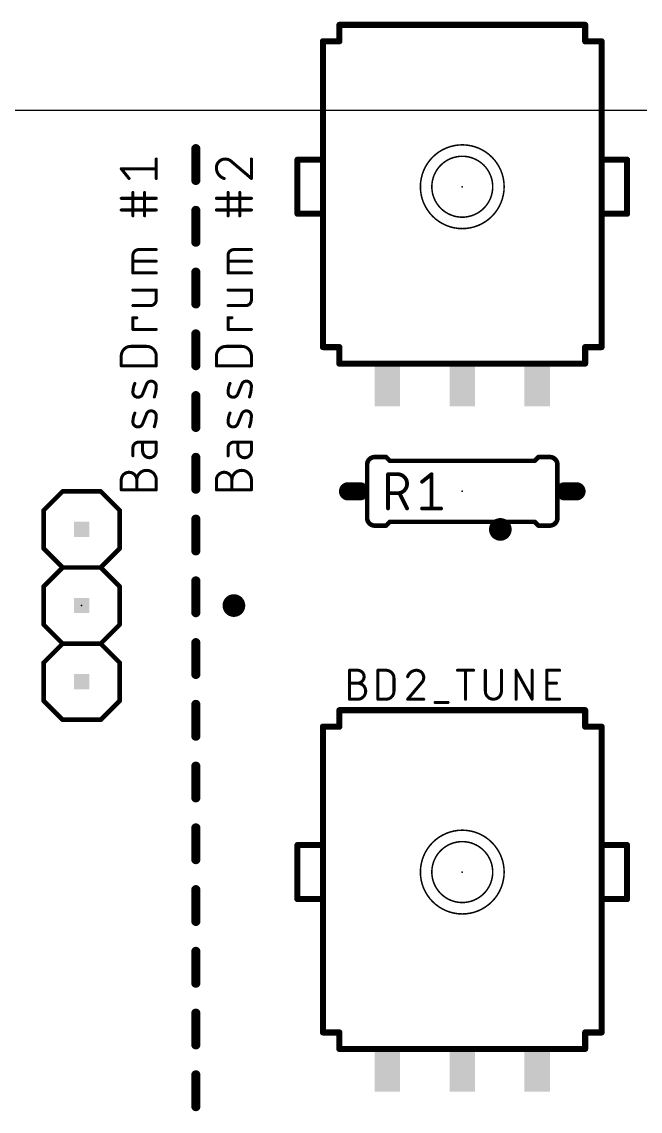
# Model space of a CAD drawing. Extents: x 0 to 81, y 0 to 102.
# Drawn here: x 20.86 to 41.5, y 65.68 to 102.02 of the extents above; entities that cross this region are included whole.
import ezdxf

# ---------------------------------------------------------------- set-up
doc = ezdxf.new("R2010")
doc.units = 0
for name, color, linetype in [('18', 110, 'CONTINUOUS'), ('20', 31, 'CONTINUOUS'), ('21', 253, 'CONTINUOUS'), ('23', 53, 'CONTINUOUS'), ('25', 253, 'CONTINUOUS'), ('51', 253, 'CONTINUOUS')]:
    doc.layers.add(name, color=color, linetype=linetype)

# ---------------------------------------------------------------- blocks, each defined once
blk = doc.blocks.new('RECT')
blk.add_solid([(-0.5, -0.5), (0.5, -0.5), (-0.5, 0.5), (0.5, 0.5)])
blk = doc.blocks.new('ROUNDV')
at = {"const_width": 0.5}
blk.add_lwpolyline([(0, -0.25, 1), (0, 0.25, 1), (0, -0.25)], format="xyb", dxfattribs=at)

msp = doc.modelspace()

# ---------------------------------------------------------------- linework, layer by layer
at = {"layer": '20'}
msp.add_line((81.28, 99.06), (0, 99.06), dxfattribs=at)
at = {"layer": '21'}
for points, const_width in [([(31.46, 101.92), (39.66, 101.92)], 0.2032), ([(31.46, 101.92), (31.46, 101.37)], 0.2032), ([(39.66, 101.37), (39.66, 101.92)], 0.2032), ([(31.46, 101.37), (30.91, 101.37)], 0.2032), ([(30.91, 99.17), (30.91, 101.37)], 0.2032), ([(40.21, 101.37), (39.66, 101.37)], 0.2032), ([(40.21, 101.37), (40.21, 99.17)], 0.2032), ([(30.91, 91.17), (30.91, 94.37)], 0.2032), ([(40.21, 94.37), (40.21, 91.17)], 0.2032), ([(30.91, 91.17), (31.46, 91.17)], 0.2032), ([(31.46, 91.17), (31.46, 90.62)], 0.2032), ([(39.66, 91.17), (40.21, 91.17)], 0.2032), ([(39.66, 90.62), (39.66, 91.17)], 0.2032), ([(39.66, 90.62), (31.46, 90.62)], 0.2032), ([(32.639, 87.503), (33.02, 87.503)], 0.1524), ([(33.147, 87.376), (33.02, 87.503)], 0.1524), ([(37.973, 87.376), (38.1, 87.503)], 0.1524), ([(38.481, 87.503), (38.1, 87.503)], 0.1524), ([(33.147, 87.376), (37.973, 87.376)], 0.1524), ([(21.59, 85.725), (22.225, 86.36)], 0.1524), ([(22.225, 86.36), (23.495, 86.36)], 0.1524), ([(23.495, 86.36), (24.13, 85.725)], 0.1524), ([(21.59, 84.455), (21.59, 85.725)], 0.1524), ([(24.13, 85.725), (24.13, 84.455)], 0.1524), ([(33.147, 85.344), (33.02, 85.217)], 0.1524), ([(33.147, 85.344), (37.973, 85.344)], 0.1524), ([(37.973, 85.344), (38.1, 85.217)], 0.1524), ([(32.639, 85.217), (33.02, 85.217)], 0.1524), ([(38.481, 85.217), (38.1, 85.217)], 0.1524), ([(22.225, 83.82), (21.59, 84.455)], 0.1524), ([(24.13, 84.455), (23.495, 83.82)], 0.1524), ([(21.59, 83.185), (22.225, 83.82)], 0.1524), ([(22.225, 83.82), (23.495, 83.82)], 0.1524), ([(23.495, 83.82), (24.13, 83.185)], 0.1524), ([(21.59, 81.915), (21.59, 83.185)], 0.1524), ([(24.13, 83.185), (24.13, 81.915)], 0.1524), ([(22.225, 81.28), (21.59, 81.915)], 0.1524), ([(24.13, 81.915), (23.495, 81.28)], 0.1524), ([(21.59, 80.645), (22.225, 81.28)], 0.1524), ([(22.225, 81.28), (23.495, 81.28)], 0.1524), ([(23.495, 81.28), (24.13, 80.645)], 0.1524), ([(21.59, 79.375), (21.59, 80.645)], 0.1524), ([(24.13, 80.645), (24.13, 79.375)], 0.1524), ([(21.59, 79.375), (22.225, 78.74)], 0.1524), ([(23.495, 78.74), (24.13, 79.375)], 0.1524), ([(31.46, 79.06), (39.66, 79.06)], 0.2032), ([(31.46, 79.06), (31.46, 78.51)], 0.2032), ([(39.66, 78.51), (39.66, 79.06)], 0.2032), ([(22.225, 78.74), (23.495, 78.74)], 0.1524), ([(31.46, 78.51), (30.91, 78.51)], 0.2032), ([(30.91, 76.31), (30.91, 78.51)], 0.2032), ([(40.21, 78.51), (39.66, 78.51)], 0.2032), ([(40.21, 78.51), (40.21, 76.31)], 0.2032), ([(30.91, 68.31), (30.91, 71.51)], 0.2032), ([(40.21, 71.51), (40.21, 68.31)], 0.2032), ([(30.91, 68.31), (31.46, 68.31)], 0.2032), ([(31.46, 68.31), (31.46, 67.76)], 0.2032), ([(39.66, 68.31), (40.21, 68.31)], 0.2032), ([(39.66, 67.76), (39.66, 68.31)], 0.2032), ([(39.66, 67.76), (31.46, 67.76)], 0.2032)]:
    msp.add_lwpolyline(points, dxfattribs=dict(at, const_width=const_width))
for points, const_width in [([(31.46, 101.9708, 1), (31.46, 101.8692)], 0.1016), ([(31.5108, 101.92, 1), (31.4092, 101.92)], 0.1016), ([(39.7108, 101.92, 1), (39.6092, 101.92)], 0.1016), ([(39.66, 101.8692, 1), (39.66, 101.9708)], 0.1016), ([(30.91, 101.4208, 1), (30.91, 101.3192)], 0.1016), ([(30.9608, 101.37, 1), (30.8592, 101.37)], 0.1016), ([(31.4092, 101.37, 1), (31.5108, 101.37)], 0.1016), ([(31.46, 101.3192, 1), (31.46, 101.4208)], 0.1016), ([(39.66, 101.4208, 1), (39.66, 101.3192)], 0.1016), ([(39.6092, 101.37, 1), (39.7108, 101.37)], 0.1016), ([(40.2608, 101.37, 1), (40.1592, 101.37)], 0.1016), ([(40.21, 101.3192, 1), (40.21, 101.4208)], 0.1016), ([(30.8592, 99.17, 1), (30.9608, 99.17)], 0.1016), ([(40.1592, 99.17, 1), (40.2608, 99.17)], 0.1016), ([(35.56, 95.123, 1), (35.56, 97.917, 1), (35.56, 95.123)], 0.0508), ([(35.56, 95.504, 1), (35.56, 97.536, 1), (35.56, 95.504)], 0.0508), ([(30.9608, 94.37, 1), (30.8592, 94.37)], 0.1016), ([(40.2608, 94.37, 1), (40.1592, 94.37)], 0.1016), ([(30.91, 91.2208, 1), (30.91, 91.1192)], 0.1016), ([(30.8592, 91.17, 1), (30.9608, 91.17)], 0.1016), ([(31.5108, 91.17, 1), (31.4092, 91.17)], 0.1016), ([(31.46, 91.1192, 1), (31.46, 91.2208)], 0.1016), ([(39.66, 91.2208, 1), (39.66, 91.1192)], 0.1016), ([(39.7108, 91.17, 1), (39.6092, 91.17)], 0.1016), ([(40.1592, 91.17, 1), (40.2608, 91.17)], 0.1016), ([(40.21, 91.1192, 1), (40.21, 91.2208)], 0.1016), ([(31.46, 90.6708, 1), (31.46, 90.5692)], 0.1016), ([(31.4092, 90.62, 1), (31.5108, 90.62)], 0.1016), ([(39.6092, 90.62, 1), (39.7108, 90.62)], 0.1016), ([(39.66, 90.5692, 1), (39.66, 90.6708)], 0.1016), ([(32.639, 87.503, 0.4142), (32.385, 87.249)], 0.1524), ([(32.639, 87.5411, 1), (32.639, 87.4649)], 0.0762), ([(32.639, 87.4649, 1), (32.639, 87.5411)], 0.0762), ([(33.0469, 87.5299, 1), (32.9931, 87.4761)], 0.0762), ([(33.02, 87.4649, 1), (33.02, 87.5411)], 0.0762), ([(38.1, 87.5411, 1), (38.1, 87.4649)], 0.0762), ([(38.1269, 87.4761, 1), (38.0731, 87.5299)], 0.0762), ([(38.735, 87.249, 0.4142), (38.481, 87.503)], 0.1524), ([(38.481, 87.5411, 1), (38.481, 87.4649)], 0.0762), ([(38.481, 87.4649, 1), (38.481, 87.5411)], 0.0762), ([(32.3469, 87.249, 1), (32.4231, 87.249)], 0.0762), ([(33.147, 87.4141, 1), (33.147, 87.3379)], 0.0762), ([(33.1201, 87.3491, 1), (33.1739, 87.4029)], 0.0762), ([(37.9461, 87.4029, 1), (37.9999, 87.3491)], 0.0762), ([(37.973, 87.3379, 1), (37.973, 87.4141)], 0.0762), ([(38.6969, 87.249, 1), (38.7731, 87.249)], 0.0762), ([(22.225, 86.3981, 1), (22.225, 86.3219)], 0.0762), ([(22.2519, 86.3331, 1), (22.1981, 86.3869)], 0.0762), ([(23.5219, 86.3869, 1), (23.4681, 86.3331)], 0.0762), ([(23.495, 86.3219, 1), (23.495, 86.3981)], 0.0762), ([(21.6281, 85.725, 1), (21.5519, 85.725)], 0.0762), ([(21.5631, 85.7519, 1), (21.6169, 85.6981)], 0.0762), ([(24.1681, 85.725, 1), (24.0919, 85.725)], 0.0762), ([(24.1031, 85.6981, 1), (24.1569, 85.7519)], 0.0762), ([(32.385, 85.471, 0.4142), (32.639, 85.217)], 0.1524), ([(32.4231, 85.471, 1), (32.3469, 85.471)], 0.0762), ([(33.147, 85.3821, 1), (33.147, 85.3059)], 0.0762), ([(33.1739, 85.3171, 1), (33.1201, 85.3709)], 0.0762), ([(37.9999, 85.3709, 1), (37.9461, 85.3171)], 0.0762), ([(37.973, 85.3059, 1), (37.973, 85.3821)], 0.0762), ([(38.481, 85.217, 0.4142), (38.735, 85.471)], 0.1524), ([(38.7731, 85.471, 1), (38.6969, 85.471)], 0.0762), ([(32.639, 85.2551, 1), (32.639, 85.1789)], 0.0762), ([(32.639, 85.1789, 1), (32.639, 85.2551)], 0.0762), ([(32.9931, 85.2439, 1), (33.0469, 85.1901)], 0.0762), ([(33.02, 85.1789, 1), (33.02, 85.2551)], 0.0762), ([(38.1, 85.2551, 1), (38.1, 85.1789)], 0.0762), ([(38.0731, 85.1901, 1), (38.1269, 85.2439)], 0.0762), ([(38.481, 85.2551, 1), (38.481, 85.1789)], 0.0762), ([(38.481, 85.1789, 1), (38.481, 85.2551)], 0.0762), ([(21.5519, 84.455, 1), (21.6281, 84.455)], 0.0762), ([(21.6169, 84.4819, 1), (21.5631, 84.4281)], 0.0762), ([(24.0919, 84.455, 1), (24.1681, 84.455)], 0.0762), ([(24.1569, 84.4281, 1), (24.1031, 84.4819)], 0.0762), ([(22.225, 83.8581, 1), (22.225, 83.7819)], 0.0762), ([(22.2519, 83.7931, 1), (22.1981, 83.8469)], 0.0762), ([(22.1981, 83.7931, 1), (22.2519, 83.8469)], 0.0762), ([(23.5219, 83.8469, 1), (23.4681, 83.7931)], 0.0762), ([(23.4681, 83.8469, 1), (23.5219, 83.7931)], 0.0762), ([(23.495, 83.7819, 1), (23.495, 83.8581)], 0.0762), ([(21.6281, 83.185, 1), (21.5519, 83.185)], 0.0762), ([(21.5631, 83.2119, 1), (21.6169, 83.1581)], 0.0762), ([(24.1681, 83.185, 1), (24.0919, 83.185)], 0.0762), ([(24.1031, 83.1581, 1), (24.1569, 83.2119)], 0.0762), ([(21.5519, 81.915, 1), (21.6281, 81.915)], 0.0762), ([(21.6169, 81.9419, 1), (21.5631, 81.8881)], 0.0762), ([(24.0919, 81.915, 1), (24.1681, 81.915)], 0.0762), ([(24.1569, 81.8881, 1), (24.1031, 81.9419)], 0.0762), ([(22.225, 81.3181, 1), (22.225, 81.2419)], 0.0762), ([(22.2519, 81.2531, 1), (22.1981, 81.3069)], 0.0762), ([(22.1981, 81.2531, 1), (22.2519, 81.3069)], 0.0762), ([(23.5219, 81.3069, 1), (23.4681, 81.2531)], 0.0762), ([(23.4681, 81.3069, 1), (23.5219, 81.2531)], 0.0762), ([(23.495, 81.2419, 1), (23.495, 81.3181)], 0.0762), ([(21.6281, 80.645, 1), (21.5519, 80.645)], 0.0762), ([(21.5631, 80.6719, 1), (21.6169, 80.6181)], 0.0762), ([(24.1681, 80.645, 1), (24.0919, 80.645)], 0.0762), ([(24.1031, 80.6181, 1), (24.1569, 80.6719)], 0.0762), ([(21.5519, 79.375, 1), (21.6281, 79.375)], 0.0762), ([(21.6169, 79.4019, 1), (21.5631, 79.3481)], 0.0762), ([(24.0919, 79.375, 1), (24.1681, 79.375)], 0.0762), ([(24.1569, 79.3481, 1), (24.1031, 79.4019)], 0.0762), ([(31.46, 79.1108, 1), (31.46, 79.0092)], 0.1016), ([(31.5108, 79.06, 1), (31.4092, 79.06)], 0.1016), ([(39.7108, 79.06, 1), (39.6092, 79.06)], 0.1016), ([(39.66, 79.0092, 1), (39.66, 79.1108)], 0.1016), ([(22.225, 78.7781, 1), (22.225, 78.7019)], 0.0762), ([(22.1981, 78.7131, 1), (22.2519, 78.7669)], 0.0762), ([(23.4681, 78.7669, 1), (23.5219, 78.7131)], 0.0762), ([(23.495, 78.7019, 1), (23.495, 78.7781)], 0.0762), ([(30.91, 78.5608, 1), (30.91, 78.4592)], 0.1016), ([(30.9608, 78.51, 1), (30.8592, 78.51)], 0.1016), ([(31.4092, 78.51, 1), (31.5108, 78.51)], 0.1016), ([(31.46, 78.4592, 1), (31.46, 78.5608)], 0.1016), ([(39.66, 78.5608, 1), (39.66, 78.4592)], 0.1016), ([(39.6092, 78.51, 1), (39.7108, 78.51)], 0.1016), ([(40.2608, 78.51, 1), (40.1592, 78.51)], 0.1016), ([(40.21, 78.4592, 1), (40.21, 78.5608)], 0.1016), ([(30.8592, 76.31, 1), (30.9608, 76.31)], 0.1016), ([(40.1592, 76.31, 1), (40.2608, 76.31)], 0.1016), ([(35.56, 72.263, 1), (35.56, 75.057, 1), (35.56, 72.263)], 0.0508), ([(35.56, 72.644, 1), (35.56, 74.676, 1), (35.56, 72.644)], 0.0508), ([(30.9608, 71.51, 1), (30.8592, 71.51)], 0.1016), ([(40.2608, 71.51, 1), (40.1592, 71.51)], 0.1016), ([(30.91, 68.3608, 1), (30.91, 68.2592)], 0.1016), ([(30.8592, 68.31, 1), (30.9608, 68.31)], 0.1016), ([(31.5108, 68.31, 1), (31.4092, 68.31)], 0.1016), ([(31.46, 68.2592, 1), (31.46, 68.3608)], 0.1016), ([(39.66, 68.3608, 1), (39.66, 68.2592)], 0.1016), ([(39.7108, 68.31, 1), (39.6092, 68.31)], 0.1016), ([(40.1592, 68.31, 1), (40.2608, 68.31)], 0.1016), ([(40.21, 68.2592, 1), (40.21, 68.3608)], 0.1016), ([(31.46, 67.8108, 1), (31.46, 67.7092)], 0.1016), ([(31.4092, 67.76, 1), (31.5108, 67.76)], 0.1016), ([(39.6092, 67.76, 1), (39.7108, 67.76)], 0.1016), ([(39.66, 67.7092, 1), (39.66, 67.8108)], 0.1016)]:
    msp.add_lwpolyline(points, format="xyb", dxfattribs=dict(at, const_width=const_width))
at = {"layer": '23'}
for p in [(35.56, 96.52), (35.56, 86.36), (22.86, 82.55), (35.56, 73.66)]:
    msp.add_point(p, dxfattribs=at)
at = {"layer": '25'}
for points, const_width in [([(26.67, 97.79), (26.67, 96.7304)], 0.3048), ([(25.3492, 96.7952), (25.3492, 97.4443)], 0.1016), ([(27.8751, 97.3469), (28.5242, 96.7952)], 0.1016), ([(28.5242, 96.7952), (28.5242, 97.4443)], 0.1016), ([(24.4404, 96.7952), (24.1808, 97.1197)], 0.1016), ([(24.1808, 97.1197), (25.3492, 97.1197)], 0.1016), ([(24.5703, 95.5491), (24.5703, 96.3281)], 0.1016), ([(24.9597, 95.5491), (24.9597, 96.3281)], 0.1016), ([(27.7453, 95.5491), (27.7453, 96.3281)], 0.1016), ([(28.1347, 95.5491), (28.1347, 96.3281)], 0.1016), ([(25.3492, 96.1333), (24.1808, 96.1333)], 0.1016), ([(28.5242, 96.1333), (27.3558, 96.1333)], 0.1016), ([(25.3492, 95.7439), (24.1808, 95.7439)], 0.1016), ([(26.67, 95.7304), (26.67, 94.6707)], 0.3048), ([(28.5242, 95.7439), (27.3558, 95.7439)], 0.1016), ([(24.5703, 93.6441), (24.5703, 94.2283)], 0.1016), ([(24.765, 94.4231), (25.3492, 94.4231)], 0.1016), ([(27.7453, 93.6441), (27.7453, 94.2283)], 0.1016), ([(27.94, 94.4231), (28.5242, 94.4231)], 0.1016), ([(25.3492, 94.0336), (24.5703, 94.0336)], 0.1016), ([(26.67, 93.6707), (26.67, 92.6111)], 0.3048), ([(28.5242, 94.0336), (27.7453, 94.0336)], 0.1016), ([(25.3492, 93.6441), (24.5703, 93.6441)], 0.1016), ([(28.5242, 93.6441), (27.7453, 93.6441)], 0.1016), ([(25.3492, 93.0741), (24.5703, 93.0741)], 0.1016), ([(25.3492, 92.7495), (25.3492, 93.0741)], 0.1016), ([(28.5242, 93.0741), (27.7453, 93.0741)], 0.1016), ([(28.5242, 92.7495), (28.5242, 93.0741)], 0.1016), ([(24.5703, 92.5548), (25.1545, 92.5548)], 0.1016), ([(27.7453, 92.5548), (28.3295, 92.5548)], 0.1016), ([(24.5703, 91.7613), (24.5703, 92.1508)], 0.1016), ([(24.5703, 92.1508), (24.7001, 92.1508)], 0.1016), ([(27.7453, 91.7613), (27.7453, 92.1508)], 0.1016), ([(27.7453, 92.1508), (27.8751, 92.1508)], 0.1016), ([(25.3492, 91.7613), (24.5703, 91.7613)], 0.1016), ([(26.67, 91.6111), (26.67, 90.5515)], 0.3048), ([(28.5242, 91.7613), (27.7453, 91.7613)], 0.1016), ([(24.5054, 91.1959), (25.0246, 91.1959)], 0.1016), ([(27.6804, 91.1959), (28.1996, 91.1959)], 0.1016), ([(24.1808, 90.5468), (24.1808, 90.8713)], 0.1016), ([(25.3492, 90.8713), (25.3492, 90.5468)], 0.1016), ([(27.3558, 90.5468), (27.3558, 90.8713)], 0.1016), ([(28.5242, 90.8713), (28.5242, 90.5468)], 0.1016), ([(25.3492, 90.5468), (24.1808, 90.5468)], 0.1016), ([(28.5242, 90.5468), (27.3558, 90.5468)], 0.1016), ([(25.0246, 89.9287), (24.8948, 89.6041)], 0.1016), ([(28.1996, 89.9287), (28.0698, 89.6041)], 0.1016), ([(26.67, 89.5515), (26.67, 88.4919)], 0.3048), ([(25.0246, 88.9381), (24.8948, 88.6135)], 0.1016), ([(28.1996, 88.9381), (28.0698, 88.6135)], 0.1016), ([(25.3492, 88.0009), (24.765, 88.0009)], 0.1016), ([(24.8948, 88.0009), (24.8948, 87.7088)], 0.1016), ([(25.3492, 87.7088), (25.3492, 88.0009)], 0.1016), ([(28.5242, 88.0009), (27.94, 88.0009)], 0.1016), ([(28.0698, 88.0009), (28.0698, 87.7088)], 0.1016), ([(28.5242, 87.7088), (28.5242, 88.0009)], 0.1016), ([(24.5703, 87.8061), (24.5703, 87.5465)], 0.1016), ([(26.67, 87.4919), (26.67, 86.4322)], 0.3048), ([(27.7453, 87.8061), (27.7453, 87.5465)], 0.1016), ([(33.0835, 85.7885), (33.0835, 86.9315)], 0.127), ([(33.0835, 86.9315), (33.401, 86.9315)], 0.127), ([(34.2182, 86.6775), (34.5357, 86.9315)], 0.127), ([(34.5357, 86.9315), (34.5357, 85.7885)], 0.127), ([(24.1808, 86.4108), (24.1808, 86.7354)], 0.1016), ([(24.7001, 86.4108), (24.7001, 86.7354)], 0.1016), ([(25.3492, 86.7354), (25.3492, 86.4108)], 0.1016), ([(27.3558, 86.4108), (27.3558, 86.7354)], 0.1016), ([(27.8751, 86.4108), (27.8751, 86.7354)], 0.1016), ([(28.5242, 86.7354), (28.5242, 86.4108)], 0.1016), ([(25.3492, 86.4108), (24.1808, 86.4108)], 0.1016), ([(28.5242, 86.4108), (27.3558, 86.4108)], 0.1016), ([(33.401, 86.2965), (33.0835, 86.2965)], 0.127), ([(33.7185, 85.7885), (33.4645, 86.2965)], 0.127), ([(34.2182, 85.7885), (34.8532, 85.7885)], 0.127), ([(26.67, 85.4322), (26.67, 84.3726)], 0.3048), ([(26.67, 83.3726), (26.67, 82.313)], 0.3048), ([(26.67, 81.313), (26.67, 80.2533)], 0.3048), ([(31.8008, 79.4258), (31.8008, 80.391)], 0.1016), ([(31.8008, 80.391), (32.0689, 80.391)], 0.1016), ([(32.7453, 79.4258), (32.7453, 80.391)], 0.1016), ([(32.7453, 80.391), (33.0134, 80.391)], 0.1016), ([(35.4017, 80.391), (35.9379, 80.391)], 0.1016), ([(35.6698, 79.4258), (35.6698, 80.391)], 0.1016), ([(36.3298, 80.391), (36.3298, 79.6939)], 0.1016), ([(36.866, 79.6939), (36.866, 80.391)], 0.1016), ([(37.3539, 79.4258), (37.3539, 80.391)], 0.1016), ([(37.3539, 80.391), (37.8901, 79.4258)], 0.1016), ([(37.8901, 79.4258), (37.8901, 80.391)], 0.1016), ([(38.3801, 79.4258), (38.3801, 80.391)], 0.1016), ([(38.3801, 80.391), (38.8091, 80.391)], 0.1016), ([(31.8008, 79.962), (32.0689, 79.962)], 0.1016), ([(33.2816, 80.1229), (33.2816, 79.6939)], 0.1016), ([(34.1933, 79.962), (33.7375, 79.4258)], 0.1016), ([(38.3801, 79.962), (38.7019, 79.962)], 0.1016), ([(26.67, 79.2533), (26.67, 78.1937)], 0.3048), ([(32.0689, 79.4258), (31.8008, 79.4258)], 0.1016), ([(33.0134, 79.4258), (32.7453, 79.4258)], 0.1016), ([(33.7375, 79.4258), (34.2737, 79.4258)], 0.1016), ([(34.6552, 79.3186), (35.0842, 79.3186)], 0.1016), ([(38.8091, 79.4258), (38.3801, 79.4258)], 0.1016), ([(26.67, 77.1937), (26.67, 76.1341)], 0.3048), ([(26.67, 75.1341), (26.67, 74.0744)], 0.3048), ([(26.67, 73.0744), (26.67, 72.0148)], 0.3048), ([(26.67, 71.0148), (26.67, 69.9552)], 0.3048), ([(26.67, 68.9552), (26.67, 67.8956)], 0.3048), ([(26.67, 66.8956), (26.67, 65.8359)], 0.3048)]:
    msp.add_lwpolyline(points, dxfattribs=dict(at, const_width=const_width))
for points, const_width in [([(26.7462, 97.79, 1), (26.5938, 97.79)], 0.1524), ([(25.3746, 97.4443, 1), (25.3238, 97.4443)], 0.0508), ([(27.6479, 97.4443, 0.4142), (27.3558, 97.1522)], 0.1016), ([(27.8751, 97.3469, 0.2053), (27.6479, 97.4443)], 0.1016), ([(27.6479, 97.4697, 1), (27.6479, 97.4189)], 0.0508), ([(27.6479, 97.4189, 1), (27.6479, 97.4697)], 0.0508), ([(27.8915, 97.3663, 1), (27.8586, 97.3275)], 0.0508), ([(27.8567, 97.3294, 1), (27.8935, 97.3644)], 0.0508), ([(28.5496, 97.4443, 1), (28.4988, 97.4443)], 0.0508), ([(24.2006, 97.1356, 1), (24.161, 97.1038)], 0.0508), ([(24.1808, 97.1451, 1), (24.1808, 97.0943)], 0.0508), ([(25.3492, 97.0943, 1), (25.3492, 97.1451)], 0.0508), ([(27.3558, 97.1522, 0.3252), (27.6154, 96.7952)], 0.1016), ([(27.3812, 97.1522, 1), (27.3304, 97.1522)], 0.0508), ([(27.3304, 97.1522, 1), (27.3812, 97.1522)], 0.0508), ([(24.4206, 96.7793, 1), (24.4603, 96.811)], 0.0508), ([(25.3238, 96.7952, 1), (25.3746, 96.7952)], 0.0508), ([(26.5938, 96.7304, 1), (26.7462, 96.7304)], 0.1524), ([(27.6076, 96.771, 1), (27.6233, 96.8193)], 0.0508), ([(28.4988, 96.7952, 1), (28.5496, 96.7952)], 0.0508), ([(28.5077, 96.7758, 1), (28.5407, 96.8145)], 0.0508), ([(24.5957, 96.3281, 1), (24.5449, 96.3281)], 0.0508), ([(24.9851, 96.3281, 1), (24.9343, 96.3281)], 0.0508), ([(27.7707, 96.3281, 1), (27.7199, 96.3281)], 0.0508), ([(28.1601, 96.3281, 1), (28.1093, 96.3281)], 0.0508), ([(24.1808, 96.1587, 1), (24.1808, 96.1079)], 0.0508), ([(25.3492, 96.1079, 1), (25.3492, 96.1587)], 0.0508), ([(27.3558, 96.1587, 1), (27.3558, 96.1079)], 0.0508), ([(28.5242, 96.1079, 1), (28.5242, 96.1587)], 0.0508), ([(24.1808, 95.7693, 1), (24.1808, 95.7185)], 0.0508), ([(24.5449, 95.5491, 1), (24.5957, 95.5491)], 0.0508), ([(24.9343, 95.5491, 1), (24.9851, 95.5491)], 0.0508), ([(25.3492, 95.7185, 1), (25.3492, 95.7693)], 0.0508), ([(26.7462, 95.7304, 1), (26.5938, 95.7304)], 0.1524), ([(27.3558, 95.7693, 1), (27.3558, 95.7185)], 0.0508), ([(27.7199, 95.5491, 1), (27.7707, 95.5491)], 0.0508), ([(28.1093, 95.5491, 1), (28.1601, 95.5491)], 0.0508), ([(28.5242, 95.7185, 1), (28.5242, 95.7693)], 0.0508), ([(26.5938, 94.6707, 1), (26.7462, 94.6707)], 0.1524), ([(24.765, 94.4231, 0.4142), (24.5703, 94.2283)], 0.1016), ([(24.5957, 94.2283, 1), (24.5449, 94.2283)], 0.0508), ([(24.5449, 94.2283, 1), (24.5957, 94.2283)], 0.0508), ([(24.765, 94.4485, 1), (24.765, 94.3977)], 0.0508), ([(24.765, 94.3977, 1), (24.765, 94.4485)], 0.0508), ([(25.3492, 94.3977, 1), (25.3492, 94.4485)], 0.0508), ([(27.94, 94.4231, 0.4142), (27.7453, 94.2283)], 0.1016), ([(27.7707, 94.2283, 1), (27.7199, 94.2283)], 0.0508), ([(27.7199, 94.2283, 1), (27.7707, 94.2283)], 0.0508), ([(27.94, 94.4485, 1), (27.94, 94.3977)], 0.0508), ([(27.94, 94.3977, 1), (27.94, 94.4485)], 0.0508), ([(28.5242, 94.3977, 1), (28.5242, 94.4485)], 0.0508), ([(24.5703, 94.059, 1), (24.5703, 94.0082)], 0.0508), ([(25.3492, 94.0082, 1), (25.3492, 94.059)], 0.0508), ([(26.7462, 93.6707, 1), (26.5938, 93.6707)], 0.1524), ([(27.7453, 94.059, 1), (27.7453, 94.0082)], 0.0508), ([(28.5242, 94.0082, 1), (28.5242, 94.059)], 0.0508), ([(24.5703, 93.6695, 1), (24.5703, 93.6187)], 0.0508), ([(24.5449, 93.6441, 1), (24.5957, 93.6441)], 0.0508), ([(25.3492, 93.6187, 1), (25.3492, 93.6695)], 0.0508), ([(27.7453, 93.6695, 1), (27.7453, 93.6187)], 0.0508), ([(27.7199, 93.6441, 1), (27.7707, 93.6441)], 0.0508), ([(28.5242, 93.6187, 1), (28.5242, 93.6695)], 0.0508), ([(24.5703, 93.0995, 1), (24.5703, 93.0487)], 0.0508), ([(25.3746, 93.0741, 1), (25.3238, 93.0741)], 0.0508), ([(25.3492, 93.0487, 1), (25.3492, 93.0995)], 0.0508), ([(27.7453, 93.0995, 1), (27.7453, 93.0487)], 0.0508), ([(28.5496, 93.0741, 1), (28.4988, 93.0741)], 0.0508), ([(28.5242, 93.0487, 1), (28.5242, 93.0995)], 0.0508), ([(25.1545, 92.5548, 0.4142), (25.3492, 92.7495)], 0.1016), ([(25.3746, 92.7495, 1), (25.3238, 92.7495)], 0.0508), ([(25.3238, 92.7495, 1), (25.3746, 92.7495)], 0.0508), ([(26.5938, 92.6111, 1), (26.7462, 92.6111)], 0.1524), ([(28.3295, 92.5548, 0.4142), (28.5242, 92.7495)], 0.1016), ([(28.5496, 92.7495, 1), (28.4988, 92.7495)], 0.0508), ([(28.4988, 92.7495, 1), (28.5496, 92.7495)], 0.0508), ([(24.5703, 92.5802, 1), (24.5703, 92.5294)], 0.0508), ([(25.1545, 92.5802, 1), (25.1545, 92.5294)], 0.0508), ([(25.1545, 92.5294, 1), (25.1545, 92.5802)], 0.0508), ([(27.7453, 92.5802, 1), (27.7453, 92.5294)], 0.0508), ([(28.3295, 92.5802, 1), (28.3295, 92.5294)], 0.0508), ([(28.3295, 92.5294, 1), (28.3295, 92.5802)], 0.0508), ([(24.5957, 92.1508, 1), (24.5449, 92.1508)], 0.0508), ([(24.5703, 92.1762, 1), (24.5703, 92.1254)], 0.0508), ([(24.7001, 92.1254, 1), (24.7001, 92.1762)], 0.0508), ([(27.7707, 92.1508, 1), (27.7199, 92.1508)], 0.0508), ([(27.7453, 92.1762, 1), (27.7453, 92.1254)], 0.0508), ([(27.8751, 92.1254, 1), (27.8751, 92.1762)], 0.0508), ([(24.5703, 91.7867, 1), (24.5703, 91.7359)], 0.0508), ([(24.5449, 91.7613, 1), (24.5957, 91.7613)], 0.0508), ([(25.3492, 91.7359, 1), (25.3492, 91.7867)], 0.0508), ([(26.7462, 91.6111, 1), (26.5938, 91.6111)], 0.1524), ([(27.7453, 91.7867, 1), (27.7453, 91.7359)], 0.0508), ([(27.7199, 91.7613, 1), (27.7707, 91.7613)], 0.0508), ([(28.5242, 91.7359, 1), (28.5242, 91.7867)], 0.0508), ([(24.5054, 91.1959, 0.4142), (24.1808, 90.8713)], 0.1016), ([(24.5054, 91.2213, 1), (24.5054, 91.1705)], 0.0508), ([(24.5054, 91.1705, 1), (24.5054, 91.2213)], 0.0508), ([(25.3492, 90.8713, 0.4142), (25.0246, 91.1959)], 0.1016), ([(25.0246, 91.2213, 1), (25.0246, 91.1705)], 0.0508), ([(25.0246, 91.1705, 1), (25.0246, 91.2213)], 0.0508), ([(27.6804, 91.1959, 0.4142), (27.3558, 90.8713)], 0.1016), ([(27.6804, 91.2213, 1), (27.6804, 91.1705)], 0.0508), ([(27.6804, 91.1705, 1), (27.6804, 91.2213)], 0.0508), ([(28.5242, 90.8713, 0.4142), (28.1996, 91.1959)], 0.1016), ([(28.1996, 91.2213, 1), (28.1996, 91.1705)], 0.0508), ([(28.1996, 91.1705, 1), (28.1996, 91.2213)], 0.0508), ([(24.2062, 90.8713, 1), (24.1554, 90.8713)], 0.0508), ([(24.1554, 90.8713, 1), (24.2062, 90.8713)], 0.0508), ([(25.3746, 90.8713, 1), (25.3238, 90.8713)], 0.0508), ([(25.3238, 90.8713, 1), (25.3746, 90.8713)], 0.0508), ([(27.3812, 90.8713, 1), (27.3304, 90.8713)], 0.0508), ([(27.3304, 90.8713, 1), (27.3812, 90.8713)], 0.0508), ([(28.5496, 90.8713, 1), (28.4988, 90.8713)], 0.0508), ([(28.4988, 90.8713, 1), (28.5496, 90.8713)], 0.0508), ([(24.1808, 90.5722, 1), (24.1808, 90.5214)], 0.0508), ([(24.1554, 90.5468, 1), (24.2062, 90.5468)], 0.0508), ([(25.3238, 90.5468, 1), (25.3746, 90.5468)], 0.0508), ([(25.3492, 90.5214, 1), (25.3492, 90.5722)], 0.0508), ([(26.5938, 90.5515, 1), (26.7462, 90.5515)], 0.1524), ([(27.3558, 90.5722, 1), (27.3558, 90.5214)], 0.0508), ([(27.3304, 90.5468, 1), (27.3812, 90.5468)], 0.0508), ([(28.4988, 90.5468, 1), (28.5496, 90.5468)], 0.0508), ([(28.5242, 90.5214, 1), (28.5242, 90.5722)], 0.0508), ([(24.6352, 89.9611, 0.1025), (24.5703, 89.669)], 0.1016), ([(24.6583, 89.9507, 1), (24.612, 89.9716)], 0.0508), ([(25.3492, 89.8638, 0.8318), (25.0246, 89.9287)], 0.1016), ([(25.0011, 89.9381, 1), (25.0482, 89.9193)], 0.0508), ([(25.0482, 89.9193, 1), (25.0011, 89.9381)], 0.0508), ([(25.2843, 89.5068, 0.083), (25.3492, 89.8638)], 0.1016), ([(25.3746, 89.8634, 1), (25.3238, 89.8641)], 0.0508), ([(25.3238, 89.8641, 1), (25.3746, 89.8634)], 0.0508), ([(27.8102, 89.9611, 0.1025), (27.7453, 89.669)], 0.1016), ([(27.8333, 89.9507, 1), (27.787, 89.9716)], 0.0508), ([(28.5242, 89.8638, 0.8318), (28.1996, 89.9287)], 0.1016), ([(28.1761, 89.9381, 1), (28.2232, 89.9193)], 0.0508), ([(28.2232, 89.9193, 1), (28.1761, 89.9381)], 0.0508), ([(28.4593, 89.5068, 0.083), (28.5242, 89.8638)], 0.1016), ([(28.5496, 89.8634, 1), (28.4988, 89.8641)], 0.0508), ([(28.4988, 89.8641, 1), (28.5496, 89.8634)], 0.0508), ([(24.5957, 89.6687, 1), (24.5449, 89.6694)], 0.0508), ([(24.5703, 89.669, 0.8318), (24.8948, 89.6041)], 0.1016), ([(24.5449, 89.6694, 1), (24.5957, 89.6687)], 0.0508), ([(24.8712, 89.6136, 1), (24.9184, 89.5947)], 0.0508), ([(24.9184, 89.5947, 1), (24.8712, 89.6136)], 0.0508), ([(25.2604, 89.5154, 1), (25.3082, 89.4982)], 0.0508), ([(26.7462, 89.5515, 1), (26.5938, 89.5515)], 0.1524), ([(27.7707, 89.6687, 1), (27.7199, 89.6694)], 0.0508), ([(27.7453, 89.669, 0.8318), (28.0698, 89.6041)], 0.1016), ([(27.7199, 89.6694, 1), (27.7707, 89.6687)], 0.0508), ([(28.0462, 89.6136, 1), (28.0934, 89.5947)], 0.0508), ([(28.0934, 89.5947, 1), (28.0462, 89.6136)], 0.0508), ([(28.4354, 89.5154, 1), (28.4832, 89.4982)], 0.0508), ([(25.3492, 88.8732, 0.8318), (25.0246, 88.9381)], 0.1016), ([(28.5242, 88.8732, 0.8318), (28.1996, 88.9381)], 0.1016), ([(24.6352, 88.9705, 0.1025), (24.5703, 88.6784)], 0.1016), ([(24.5957, 88.6781, 1), (24.5449, 88.6788)], 0.0508), ([(24.5703, 88.6784, 0.8318), (24.8948, 88.6135)], 0.1016), ([(24.5449, 88.6788, 1), (24.5957, 88.6781)], 0.0508), ([(24.6583, 88.9601, 1), (24.612, 88.981)], 0.0508), ([(25.0011, 88.9475, 1), (25.0482, 88.9287)], 0.0508), ([(25.0482, 88.9287, 1), (25.0011, 88.9475)], 0.0508), ([(25.2843, 88.5162, 0.083), (25.3492, 88.8732)], 0.1016), ([(25.3746, 88.8728, 1), (25.3238, 88.8735)], 0.0508), ([(25.3238, 88.8735, 1), (25.3746, 88.8728)], 0.0508), ([(27.8102, 88.9705, 0.1025), (27.7453, 88.6784)], 0.1016), ([(27.7707, 88.6781, 1), (27.7199, 88.6788)], 0.0508), ([(27.7453, 88.6784, 0.8318), (28.0698, 88.6135)], 0.1016), ([(27.7199, 88.6788, 1), (27.7707, 88.6781)], 0.0508), ([(27.8333, 88.9601, 1), (27.787, 88.981)], 0.0508), ([(28.1761, 88.9475, 1), (28.2232, 88.9287)], 0.0508), ([(28.2232, 88.9287, 1), (28.1761, 88.9475)], 0.0508), ([(28.4593, 88.5162, 0.083), (28.5242, 88.8732)], 0.1016), ([(28.5496, 88.8728, 1), (28.4988, 88.8735)], 0.0508), ([(28.4988, 88.8735, 1), (28.5496, 88.8728)], 0.0508), ([(24.8712, 88.623, 1), (24.9184, 88.6041)], 0.0508), ([(24.9184, 88.6041, 1), (24.8712, 88.623)], 0.0508), ([(25.2604, 88.5248, 1), (25.3082, 88.5076)], 0.0508), ([(26.5938, 88.4919, 1), (26.7462, 88.4919)], 0.1524), ([(28.0462, 88.623, 1), (28.0934, 88.6041)], 0.0508), ([(28.0934, 88.6041, 1), (28.0462, 88.623)], 0.0508), ([(28.4354, 88.5248, 1), (28.4832, 88.5076)], 0.0508), ([(24.765, 88.0009, 0.4142), (24.5703, 87.8061)], 0.1016), ([(24.765, 88.0263, 1), (24.765, 87.9755)], 0.0508), ([(24.765, 87.9755, 1), (24.765, 88.0263)], 0.0508), ([(24.9202, 88.0009, 1), (24.8694, 88.0009)], 0.0508), ([(25.3746, 88.0009, 1), (25.3238, 88.0009)], 0.0508), ([(25.3492, 87.9755, 1), (25.3492, 88.0263)], 0.0508), ([(27.94, 88.0009, 0.4142), (27.7453, 87.8061)], 0.1016), ([(27.94, 88.0263, 1), (27.94, 87.9755)], 0.0508), ([(27.94, 87.9755, 1), (27.94, 88.0263)], 0.0508), ([(28.0952, 88.0009, 1), (28.0444, 88.0009)], 0.0508), ([(28.5496, 88.0009, 1), (28.4988, 88.0009)], 0.0508), ([(28.5242, 87.9755, 1), (28.5242, 88.0263)], 0.0508), ([(24.5957, 87.8061, 1), (24.5449, 87.8061)], 0.0508), ([(24.5449, 87.8061, 1), (24.5957, 87.8061)], 0.0508), ([(24.8948, 87.7088, 1), (25.3492, 87.7088)], 0.1016), ([(24.9202, 87.7088, 1), (24.8694, 87.7088)], 0.0508), ([(24.8694, 87.7088, 1), (24.9202, 87.7088)], 0.0508), ([(25.3746, 87.7088, 1), (25.3238, 87.7088)], 0.0508), ([(25.3238, 87.7088, 1), (25.3746, 87.7088)], 0.0508), ([(26.7462, 87.4919, 1), (26.5938, 87.4919)], 0.1524), ([(27.7707, 87.8061, 1), (27.7199, 87.8061)], 0.0508), ([(27.7199, 87.8061, 1), (27.7707, 87.8061)], 0.0508), ([(28.0698, 87.7088, 1), (28.5242, 87.7088)], 0.1016), ([(28.0952, 87.7088, 1), (28.0444, 87.7088)], 0.0508), ([(28.0444, 87.7088, 1), (28.0952, 87.7088)], 0.0508), ([(28.5496, 87.7088, 1), (28.4988, 87.7088)], 0.0508), ([(28.4988, 87.7088, 1), (28.5496, 87.7088)], 0.0508), ([(24.5449, 87.5465, 1), (24.5957, 87.5465)], 0.0508), ([(27.7199, 87.5465, 1), (27.7707, 87.5465)], 0.0508), ([(24.7001, 86.7354, 1), (24.1808, 86.7354)], 0.1016), ([(25.3492, 86.7354, 1), (24.7001, 86.7354)], 0.1016), ([(27.8751, 86.7354, 1), (27.3558, 86.7354)], 0.1016), ([(28.5242, 86.7354, 1), (27.8751, 86.7354)], 0.1016), ([(33.1153, 86.9315, 1), (33.0517, 86.9315)], 0.0635), ([(33.0835, 86.9633, 1), (33.0835, 86.8997)], 0.0635), ([(33.401, 86.9633, 1), (33.401, 86.8997)], 0.0635), ([(33.401, 86.2965, 1), (33.401, 86.9315)], 0.127), ([(33.401, 86.8997, 1), (33.401, 86.9633)], 0.0635), ([(34.5675, 86.9315, 1), (34.504, 86.9315)], 0.0635), ([(34.5555, 86.9067, 1), (34.5159, 86.9563)], 0.0635), ([(24.2062, 86.7354, 1), (24.1554, 86.7354)], 0.0508), ([(24.1554, 86.7354, 1), (24.2062, 86.7354)], 0.0508), ([(24.7255, 86.7354, 1), (24.6747, 86.7354)], 0.0508), ([(24.6747, 86.7354, 1), (24.7255, 86.7354)], 0.0508), ([(24.6747, 86.7354, 1), (24.7255, 86.7354)], 0.0508), ([(25.3746, 86.7354, 1), (25.3238, 86.7354)], 0.0508), ([(25.3238, 86.7354, 1), (25.3746, 86.7354)], 0.0508), ([(26.5938, 86.4322, 1), (26.7462, 86.4322)], 0.1524), ([(27.3812, 86.7354, 1), (27.3304, 86.7354)], 0.0508), ([(27.3304, 86.7354, 1), (27.3812, 86.7354)], 0.0508), ([(27.9005, 86.7354, 1), (27.8497, 86.7354)], 0.0508), ([(27.8497, 86.7354, 1), (27.9005, 86.7354)], 0.0508), ([(27.8497, 86.7354, 1), (27.9005, 86.7354)], 0.0508), ([(28.5496, 86.7354, 1), (28.4988, 86.7354)], 0.0508), ([(28.4988, 86.7354, 1), (28.5496, 86.7354)], 0.0508), ([(34.1984, 86.7023, 1), (34.238, 86.6527)], 0.0635), ([(24.1808, 86.4362, 1), (24.1808, 86.3854)], 0.0508), ([(24.1554, 86.4108, 1), (24.2062, 86.4108)], 0.0508), ([(24.6747, 86.4108, 1), (24.7255, 86.4108)], 0.0508), ([(25.3238, 86.4108, 1), (25.3746, 86.4108)], 0.0508), ([(25.3492, 86.3854, 1), (25.3492, 86.4362)], 0.0508), ([(27.3558, 86.4362, 1), (27.3558, 86.3854)], 0.0508), ([(27.3304, 86.4108, 1), (27.3812, 86.4108)], 0.0508), ([(27.8497, 86.4108, 1), (27.9005, 86.4108)], 0.0508), ([(28.4988, 86.4108, 1), (28.5496, 86.4108)], 0.0508), ([(28.5242, 86.3854, 1), (28.5242, 86.4362)], 0.0508), ([(33.0835, 86.3283, 1), (33.0835, 86.2648)], 0.0635), ([(33.401, 86.3283, 1), (33.401, 86.2648)], 0.0635), ([(33.401, 86.2648, 1), (33.401, 86.3283)], 0.0635), ([(33.4929, 86.3107, 1), (33.4361, 86.2823)], 0.0635), ([(33.0517, 85.7885, 1), (33.1153, 85.7885)], 0.0635), ([(33.6901, 85.7743, 1), (33.7469, 85.8027)], 0.0635), ([(34.2182, 85.8203, 1), (34.2182, 85.7567)], 0.0635), ([(34.504, 85.7885, 1), (34.5675, 85.7885)], 0.0635), ([(34.8532, 85.7567, 1), (34.8532, 85.8203)], 0.0635), ([(26.7462, 85.4322, 1), (26.5938, 85.4322)], 0.1524), ([(26.5938, 84.3726, 1), (26.7462, 84.3726)], 0.1524), ([(26.7462, 83.3726, 1), (26.5938, 83.3726)], 0.1524), ([(26.5938, 82.313, 1), (26.7462, 82.313)], 0.1524), ([(26.7462, 81.313, 1), (26.5938, 81.313)], 0.1524), ([(26.5938, 80.2533, 1), (26.7462, 80.2533)], 0.1524), ([(31.8262, 80.391, 1), (31.7754, 80.391)], 0.0508), ([(31.8008, 80.4164, 1), (31.8008, 80.3656)], 0.0508), ([(32.0689, 79.962, 1), (32.0689, 80.391)], 0.1016), ([(32.0689, 80.4164, 1), (32.0689, 80.3656)], 0.0508), ([(32.0689, 80.3656, 1), (32.0689, 80.4164)], 0.0508), ([(32.7707, 80.391, 1), (32.7199, 80.391)], 0.0508), ([(32.7453, 80.4164, 1), (32.7453, 80.3656)], 0.0508), ([(33.2816, 80.1229, 0.4142), (33.0134, 80.391)], 0.1016), ([(33.0134, 80.4164, 1), (33.0134, 80.3656)], 0.0508), ([(33.0134, 80.3656, 1), (33.0134, 80.4164)], 0.0508), ([(34.0324, 80.391, 0.3252), (33.7375, 80.1765)], 0.1016), ([(34.2737, 80.1497, 0.4142), (34.0324, 80.391)], 0.1016), ([(34.0324, 80.4164, 1), (34.0324, 80.3656)], 0.0508), ([(34.0324, 80.3656, 1), (34.0324, 80.4164)], 0.0508), ([(35.4017, 80.4164, 1), (35.4017, 80.3656)], 0.0508), ([(35.6952, 80.391, 1), (35.6444, 80.391)], 0.0508), ([(35.9379, 80.3656, 1), (35.9379, 80.4164)], 0.0508), ([(36.3552, 80.391, 1), (36.3044, 80.391)], 0.0508), ([(36.8914, 80.391, 1), (36.8406, 80.391)], 0.0508), ([(37.3793, 80.391, 1), (37.3285, 80.391)], 0.0508), ([(37.3761, 80.4033, 1), (37.3317, 80.3787)], 0.0508), ([(37.9155, 80.391, 1), (37.8647, 80.391)], 0.0508), ([(38.4055, 80.391, 1), (38.3547, 80.391)], 0.0508), ([(38.3801, 80.4164, 1), (38.3801, 80.3656)], 0.0508), ([(38.8091, 80.3656, 1), (38.8091, 80.4164)], 0.0508), ([(31.8008, 79.9874, 1), (31.8008, 79.9366)], 0.0508), ([(32.0689, 79.4258, 1), (32.0689, 79.962)], 0.1016), ([(32.0689, 79.9874, 1), (32.0689, 79.9366)], 0.0508), ([(32.0689, 79.9874, 1), (32.0689, 79.9366)], 0.0508), ([(32.0689, 79.9366, 1), (32.0689, 79.9874)], 0.0508), ([(33.307, 80.1229, 1), (33.2562, 80.1229)], 0.0508), ([(33.2562, 80.1229, 1), (33.307, 80.1229)], 0.0508), ([(33.7133, 80.1843, 1), (33.7616, 80.1687)], 0.0508), ([(34.1757, 79.9804, 1), (34.2108, 79.9436)], 0.0508), ([(34.1933, 79.962, 0.2053), (34.2737, 80.1497)], 0.1016), ([(34.2126, 79.9456, 1), (34.1739, 79.9785)], 0.0508), ([(34.2991, 80.1497, 1), (34.2483, 80.1497)], 0.0508), ([(34.2483, 80.1497, 1), (34.2991, 80.1497)], 0.0508), ([(38.3801, 79.9874, 1), (38.3801, 79.9366)], 0.0508), ([(38.7019, 79.9366, 1), (38.7019, 79.9874)], 0.0508), ([(33.0134, 79.4258, 0.4142), (33.2816, 79.6939)], 0.1016), ([(33.307, 79.6939, 1), (33.2562, 79.6939)], 0.0508), ([(33.2562, 79.6939, 1), (33.307, 79.6939)], 0.0508), ([(36.3298, 79.6939, 1), (36.866, 79.6939)], 0.1016), ([(36.3552, 79.6939, 1), (36.3044, 79.6939)], 0.0508), ([(36.3044, 79.6939, 1), (36.3552, 79.6939)], 0.0508), ([(36.8914, 79.6939, 1), (36.8406, 79.6939)], 0.0508), ([(36.8406, 79.6939, 1), (36.8914, 79.6939)], 0.0508), ([(26.7462, 79.2533, 1), (26.5938, 79.2533)], 0.1524), ([(31.8008, 79.4512, 1), (31.8008, 79.4004)], 0.0508), ([(31.7754, 79.4258, 1), (31.8262, 79.4258)], 0.0508), ([(32.0689, 79.4512, 1), (32.0689, 79.4004)], 0.0508), ([(32.0689, 79.4004, 1), (32.0689, 79.4512)], 0.0508), ([(32.7453, 79.4512, 1), (32.7453, 79.4004)], 0.0508), ([(32.7199, 79.4258, 1), (32.7707, 79.4258)], 0.0508), ([(33.0135, 79.4512, 1), (33.0134, 79.4004)], 0.0508), ([(33.0134, 79.4004, 1), (33.0134, 79.4512)], 0.0508), ([(33.7181, 79.4423, 1), (33.7568, 79.4093)], 0.0508), ([(33.7375, 79.4512, 1), (33.7375, 79.4004)], 0.0508), ([(34.2737, 79.4004, 1), (34.2737, 79.4512)], 0.0508), ([(34.6552, 79.344, 1), (34.6552, 79.2932)], 0.0508), ([(35.0842, 79.2932, 1), (35.0842, 79.344)], 0.0508), ([(35.6444, 79.4258, 1), (35.6952, 79.4258)], 0.0508), ([(37.3285, 79.4258, 1), (37.3793, 79.4258)], 0.0508), ([(37.8647, 79.4258, 1), (37.9155, 79.4258)], 0.0508), ([(37.8679, 79.4135, 1), (37.9123, 79.4381)], 0.0508), ([(38.3801, 79.4512, 1), (38.3801, 79.4004)], 0.0508), ([(38.3547, 79.4258, 1), (38.4055, 79.4258)], 0.0508), ([(38.8091, 79.4004, 1), (38.8091, 79.4512)], 0.0508), ([(26.5938, 78.1937, 1), (26.7462, 78.1937)], 0.1524), ([(26.7462, 77.1937, 1), (26.5938, 77.1937)], 0.1524), ([(26.5938, 76.1341, 1), (26.7462, 76.1341)], 0.1524), ([(26.7462, 75.1341, 1), (26.5938, 75.1341)], 0.1524), ([(26.5938, 74.0744, 1), (26.7462, 74.0744)], 0.1524), ([(26.7462, 73.0744, 1), (26.5938, 73.0744)], 0.1524), ([(26.5938, 72.0148, 1), (26.7462, 72.0148)], 0.1524), ([(26.7462, 71.0148, 1), (26.5938, 71.0148)], 0.1524), ([(26.5938, 69.9552, 1), (26.7462, 69.9552)], 0.1524), ([(26.7462, 68.9552, 1), (26.5938, 68.9552)], 0.1524), ([(26.5938, 67.8956, 1), (26.7462, 67.8956)], 0.1524), ([(26.7462, 66.8956, 1), (26.5938, 66.8956)], 0.1524), ([(26.5938, 65.8359, 1), (26.7462, 65.8359)], 0.1524)]:
    msp.add_lwpolyline(points, format="xyb", dxfattribs=dict(at, const_width=const_width))
at = {"layer": '51'}
for points, const_width in [([(30.91, 91.17), (30.91, 101.37)], 0.2032), ([(40.21, 101.37), (40.21, 91.17)], 0.2032), ([(30.81, 97.42), (30.06, 97.42)], 0.2032), ([(30.06, 97.42), (30.06, 95.62)], 0.2032), ([(41.06, 97.42), (40.31, 97.42)], 0.2032), ([(41.06, 95.62), (41.06, 97.42)], 0.2032), ([(30.06, 95.62), (30.81, 95.62)], 0.2032), ([(40.31, 95.62), (41.06, 95.62)], 0.2032), ([(32.385, 87.249), (32.385, 85.471)], 0.1524), ([(38.735, 87.249), (38.735, 85.471)], 0.1524), ([(32.131, 86.36), (31.75, 86.36)], 0.6096), ([(39.37, 86.36), (38.989, 86.36)], 0.6096), ([(30.91, 68.31), (30.91, 78.51)], 0.2032), ([(40.21, 78.51), (40.21, 68.31)], 0.2032), ([(30.81, 74.56), (30.06, 74.56)], 0.2032), ([(30.06, 74.56), (30.06, 72.76)], 0.2032), ([(41.06, 74.56), (40.31, 74.56)], 0.2032), ([(41.06, 72.76), (41.06, 74.56)], 0.2032), ([(30.06, 72.76), (30.81, 72.76)], 0.2032), ([(40.31, 72.76), (41.06, 72.76)], 0.2032)]:
    msp.add_lwpolyline(points, dxfattribs=dict(at, const_width=const_width))
for points, const_width in [([(30.9608, 101.37, 1), (30.8592, 101.37)], 0.1016), ([(40.2608, 101.37, 1), (40.1592, 101.37)], 0.1016), ([(30.06, 97.4708, 1), (30.06, 97.3692)], 0.1016), ([(30.1108, 97.42, 1), (30.0092, 97.42)], 0.1016), ([(30.81, 97.3692, 1), (30.81, 97.4708)], 0.1016), ([(40.31, 97.4708, 1), (40.31, 97.3692)], 0.1016), ([(41.1108, 97.42, 1), (41.0092, 97.42)], 0.1016), ([(41.06, 97.3692, 1), (41.06, 97.4708)], 0.1016), ([(30.06, 95.6708, 1), (30.06, 95.5692)], 0.1016), ([(30.0092, 95.62, 1), (30.1108, 95.62)], 0.1016), ([(30.81, 95.5692, 1), (30.81, 95.6708)], 0.1016), ([(40.31, 95.6708, 1), (40.31, 95.5692)], 0.1016), ([(41.0092, 95.62, 1), (41.1108, 95.62)], 0.1016), ([(41.06, 95.5692, 1), (41.06, 95.6708)], 0.1016), ([(30.8592, 91.17, 1), (30.9608, 91.17)], 0.1016), ([(40.1592, 91.17, 1), (40.2608, 91.17)], 0.1016), ([(32.4231, 87.249, 1), (32.3469, 87.249)], 0.0762), ([(38.7731, 87.249, 1), (38.6969, 87.249)], 0.0762), ([(31.75, 86.5124, 1), (31.75, 86.2076)], 0.3048), ([(32.131, 86.2076, 1), (32.131, 86.5124)], 0.3048), ([(38.989, 86.5124, 1), (38.989, 86.2076)], 0.3048), ([(39.37, 86.2076, 1), (39.37, 86.5124)], 0.3048), ([(32.3469, 85.471, 1), (32.4231, 85.471)], 0.0762), ([(38.6969, 85.471, 1), (38.7731, 85.471)], 0.0762), ([(30.9608, 78.51, 1), (30.8592, 78.51)], 0.1016), ([(40.2608, 78.51, 1), (40.1592, 78.51)], 0.1016), ([(30.06, 74.6108, 1), (30.06, 74.5092)], 0.1016), ([(30.1108, 74.56, 1), (30.0092, 74.56)], 0.1016), ([(30.81, 74.5092, 1), (30.81, 74.6108)], 0.1016), ([(40.31, 74.6108, 1), (40.31, 74.5092)], 0.1016), ([(41.1108, 74.56, 1), (41.0092, 74.56)], 0.1016), ([(41.06, 74.5092, 1), (41.06, 74.6108)], 0.1016), ([(30.06, 72.8108, 1), (30.06, 72.7092)], 0.1016), ([(30.0092, 72.76, 1), (30.1108, 72.76)], 0.1016), ([(30.81, 72.7092, 1), (30.81, 72.8108)], 0.1016), ([(40.31, 72.8108, 1), (40.31, 72.7092)], 0.1016), ([(41.0092, 72.76, 1), (41.1108, 72.76)], 0.1016), ([(41.06, 72.7092, 1), (41.06, 72.8108)], 0.1016), ([(30.8592, 68.31, 1), (30.9608, 68.31)], 0.1016), ([(40.1592, 68.31, 1), (40.2608, 68.31)], 0.1016)]:
    msp.add_lwpolyline(points, format="xyb", dxfattribs=dict(at, const_width=const_width))

# ---------------------------------------------------------------- block references
at = {"layer": '18', "xscale": 0.7564, "yscale": 0.7564}
for p in [(36.83, 85.09), (36.83, 85.09), (27.94, 82.55), (27.94, 82.55)]:
    msp.add_blockref('ROUNDV', p, dxfattribs=at)
at = {"layer": '51', "xscale": 0.85, "yscale": 1.325}
for p in [(33.06, 89.8575), (35.56, 89.8575), (38.06, 89.8575), (33.06, 66.9975), (35.56, 66.9975), (38.06, 66.9975)]:
    msp.add_blockref('RECT', p, dxfattribs=at)
at = {"layer": '51'}
for p, xscale, yscale, rotation in [((32.258, 86.36), 0.254, 0.6096, 180), ((38.862, 86.36), 0.254, 0.6096, 180), ((22.86, 85.09), 0.508, 0.508, 90), ((22.86, 82.55), 0.508, 0.508, 90), ((22.86, 80.01), 0.508, 0.508, 90)]:
    msp.add_blockref('RECT', p, dxfattribs=dict(at, xscale=xscale, yscale=yscale, rotation=rotation))

doc.saveas('drawing.dxf')
